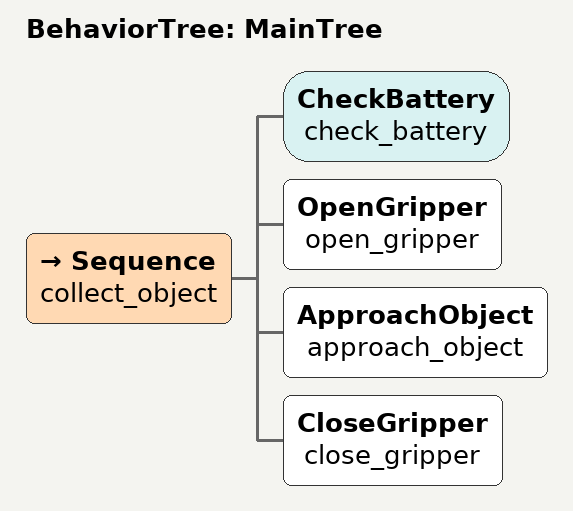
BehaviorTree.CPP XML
<root main_tree_to_execute = "MainTree" >
     <BehaviorTree ID="MainTree">
        <Sequence name="collect_object">
            <CheckBattery   name="check_battery"/>
            <OpenGripper    name="open_gripper"/>
            <ApproachObject name="approach_object"/>
            <CloseGripper   name="close_gripper"/>
        </Sequence>
     </BehaviorTree>
 </root>
